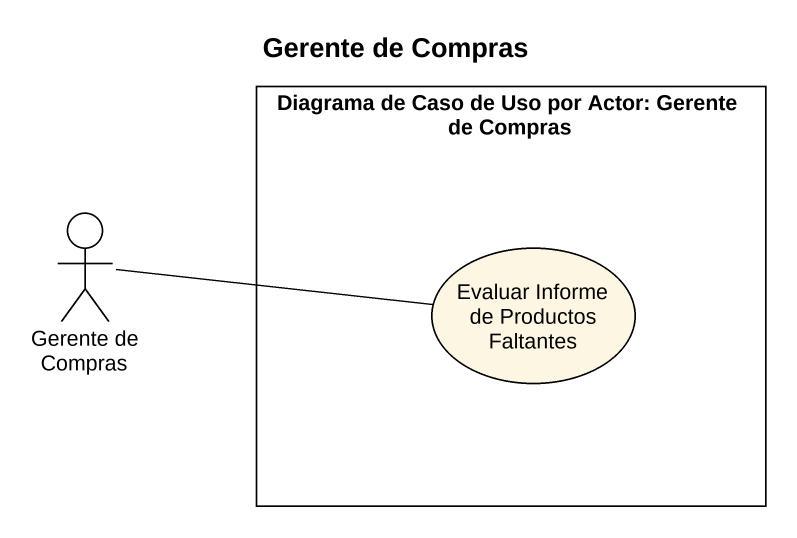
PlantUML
@startuml
title Gerente de Compras
rectangle "Diagrama de Caso de Uso por Actor: Gerente de Compras" as Diagrama_de_Caso_de_Uso_por {
  usecase "Evaluar Informe de Productos Faltantes" as Evaluar_Informe_de
}
actor "Gerente de Compras" as Gerente_de_Compras
Gerente_de_Compras -right- Evaluar_Informe_de
@enduml
